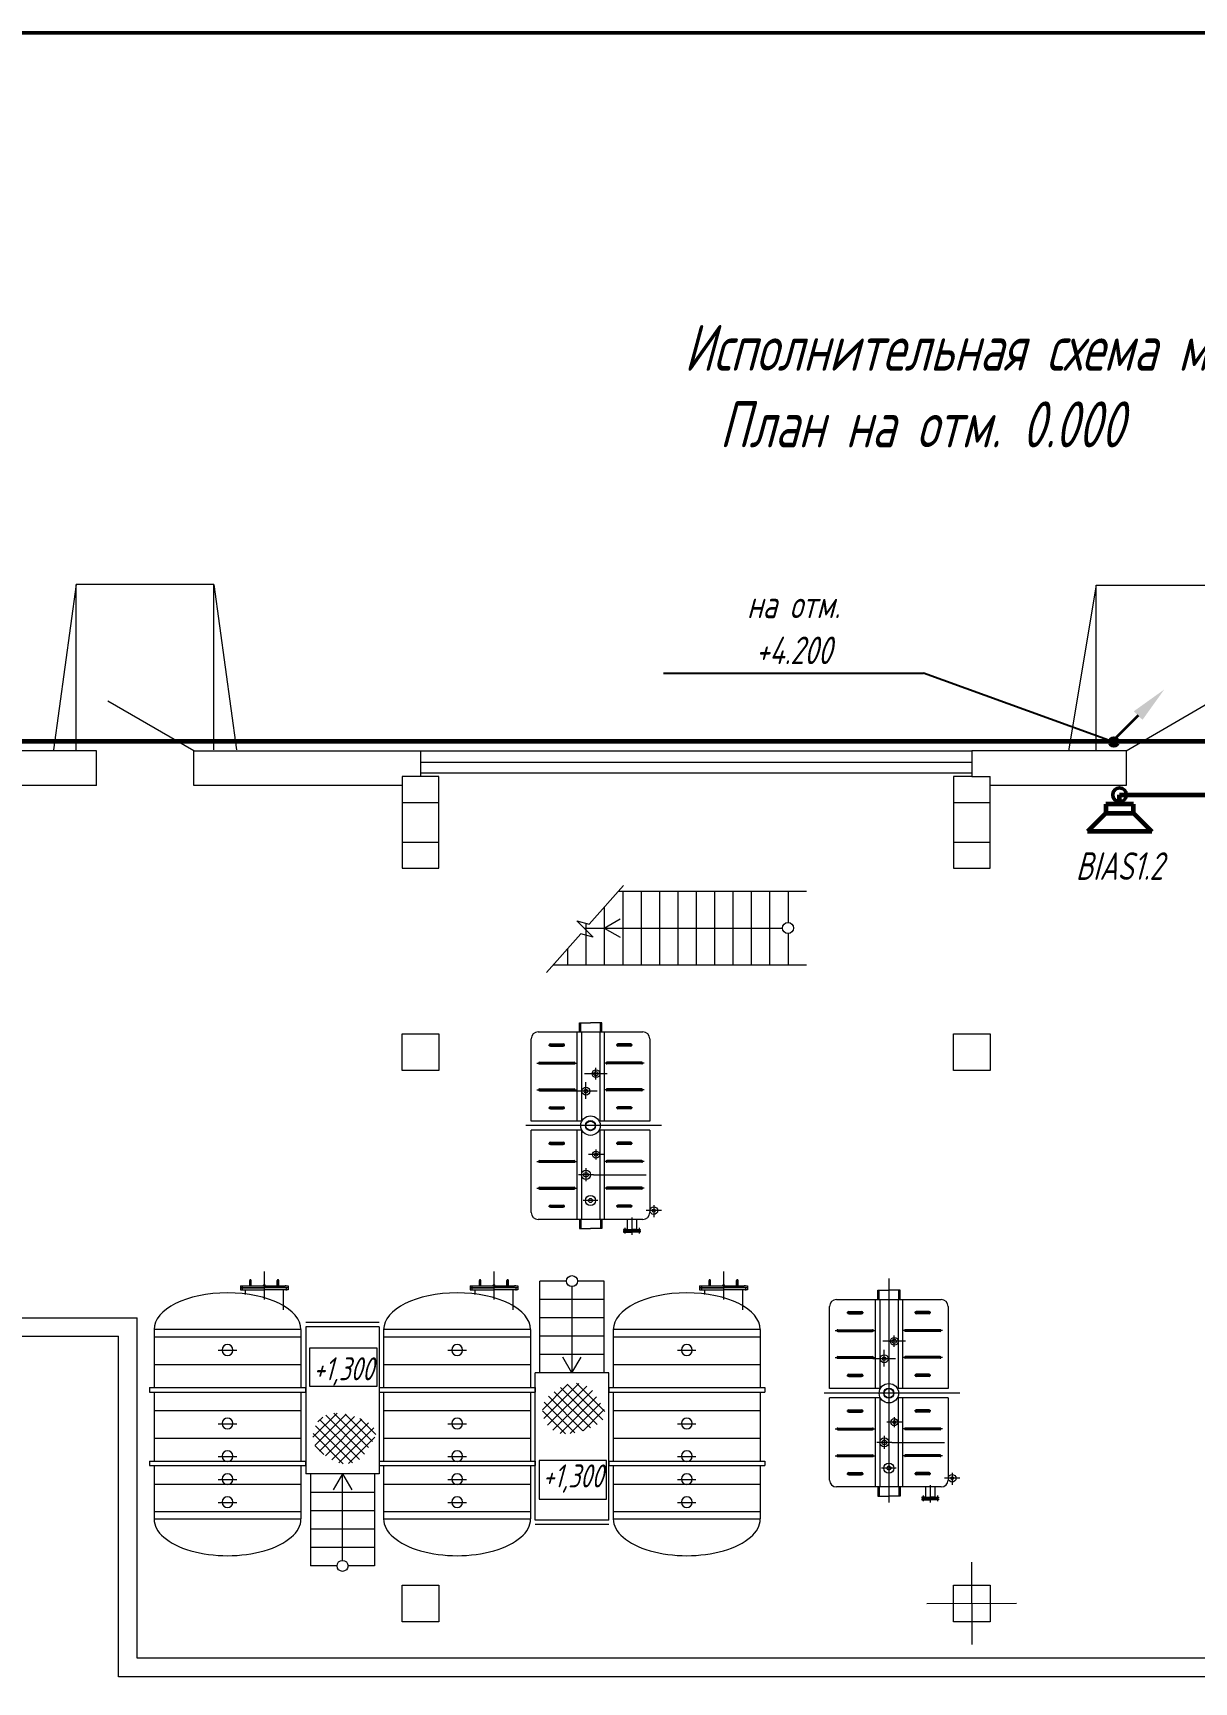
# Model space of a CAD drawing. Header units: millimetres. Extents: x 1663 to 6300, y 431 to 1491.
# Drawn here: x 4550.3 to 4733.8, y 1228.5 to 1489.1 of the extents above; entities that cross this region are included whole.
import ezdxf

# ---------------------------------------------------------------- set-up
doc = ezdxf.new("R2010")
doc.units = ezdxf.units.MM
for name, color, linetype, lineweight in [('Линия связи (Вновь)', 3, 'Continuous', 60), ('Связь', 84, 'Continuous', 50), ('СОУЭ', 160, 'Continuous', 60), ('Строительный', 251, 'Continuous', 13), ('Текст', 2, 'Continuous', 25), ('Формат - толстая линия', 7, 'Continuous', 50), ('Элемент эл. схем', 7, 'Continuous', 35)]:
    doc.layers.add(name, color=color, linetype=linetype, lineweight=lineweight)
doc.styles.add('Simplex', font='simplex.shx', dxfattribs={"width": 0.7, "oblique": 15})

# ---------------------------------------------------------------- blocks, each defined once
blk = doc.blocks.new('A$C178B2837')
at = {"layer": 'Строительный', "ltscale": 100}
for p, q in [((193.66, 420.6), (191.2, 402.6)), ((208.66, 420.6), (193.66, 420.6)), ((193.66, 402.52), (193.66, 420.6)), ((208.66, 402.6), (208.66, 420.6)), ((208.66, 420.6), (211.12, 402.6)), ((304.71, 420.51), (301.71, 402.51)), ((304.71, 420.51), (334.71, 420.51)), ((304.71, 402.51), (304.71, 420.51)), ((206.46, 402.51), (197.12, 407.91)), ((307.96, 402.51), (318.14, 408.39)), ((195.86, 402.51), (154.16, 402.51)), ((195.86, 398.71), (195.86, 402.51)), ((206.46, 402.51), (291.16, 402.51)), ((206.46, 398.71), (206.46, 402.51)), ((231.16, 402.51), (231.16, 399.71)), ((307.96, 402.51), (291.16, 402.51)), ((291.16, 402.51), (291.16, 399.71)), ((307.96, 402.51), (307.96, 398.71)), ((231.16, 401.26), (291.16, 401.26)), ((195.86, 398.71), (178.26, 398.71)), ((229.16, 398.71), (206.46, 398.71)), ((233.16, 399.71), (229.16, 399.71)), ((229.16, 399.71), (229.16, 389.71)), ((231.16, 400.11), (291.16, 400.11)), ((233.16, 389.71), (233.16, 399.71)), ((291.16, 399.71), (289.16, 399.71)), ((289.16, 399.71), (289.16, 389.71)), ((291.16, 399.71), (293.16, 399.71)), ((293.16, 389.71), (293.16, 399.71)), ((307.96, 398.71), (293.16, 398.71)), ((229.16, 396.89), (233.16, 396.89)), ((289.16, 396.89), (293.16, 396.89)), ((229.16, 392.54), (233.16, 392.54)), ((289.16, 392.54), (293.16, 392.54)), ((229.16, 389.71), (233.16, 389.71)), ((289.16, 389.71), (293.16, 389.71)), ((249.52, 383.64), (253.25, 387.84)), ((252.69, 387.21), (273.16, 387.21)), ((253.16, 387.21), (253.16, 379.21)), ((255.16, 387.21), (255.16, 379.21)), ((257.16, 387.21), (257.16, 379.21)), ((259.16, 387.21), (259.16, 379.21)), ((261.16, 387.21), (261.16, 379.21)), ((263.16, 387.21), (263.16, 379.21)), ((265.16, 387.21), (265.16, 379.21)), ((267.16, 387.21), (267.16, 379.21)), ((269.16, 387.21), (269.16, 379.21)), ((271.16, 387.21), (271.16, 383.81)), ((251.16, 385.49), (251.16, 379.21)), ((251.16, 383.21), (252.9, 384.21)), ((244.85, 378.39), (248.59, 382.59)), ((248.17, 384), (249.94, 382.23)), ((248.17, 384), (249.52, 383.64)), ((249.94, 382.23), (248.59, 382.59)), ((248.96, 383.21), (270.56, 383.21)), ((249.16, 383.73), (249.16, 379.21)), ((251.16, 383.21), (252.9, 382.21)), ((271.16, 382.61), (271.16, 379.21)), ((247.16, 380.99), (247.16, 379.21)), ((245.58, 379.21), (273.16, 379.21)), ((229.16, 367.71), (229.16, 371.71)), ((229.16, 371.71), (233.16, 371.71)), ((233.16, 371.71), (233.16, 367.71)), ((243.96, 371.91), (255.36, 371.91)), ((248.16, 371.91), (248.16, 362.21)), ((248.45, 371.91), (248.45, 372.91)), ((248.45, 372.91), (249.66, 372.91)), ((248.6, 371.91), (248.6, 372.91)), ((248.66, 371.91), (248.66, 362.21)), ((250.88, 372.91), (249.66, 372.91)), ((250.66, 371.91), (250.66, 362.21)), ((250.73, 371.91), (250.73, 372.91)), ((250.88, 371.91), (250.88, 372.91)), ((251.16, 371.91), (251.16, 362.21)), ((289.16, 367.71), (289.16, 371.71)), ((289.16, 371.71), (293.16, 371.71)), ((293.16, 371.71), (293.16, 367.71)), ((243.21, 362.21), (243.21, 371.16)), ((245.1, 370.48), (246.88, 370.48)), ((245.29, 370.6), (246.69, 370.6)), ((245.29, 370.36), (246.69, 370.36)), ((254.22, 370.48), (252.45, 370.48)), ((254.04, 370.6), (252.64, 370.6)), ((254.04, 370.36), (252.64, 370.36)), ((256.11, 371.16), (256.11, 362.21)), ((243.83, 368.52), (248.1, 368.52)), ((244.1, 368.62), (247.88, 368.62)), ((244.1, 368.42), (247.88, 368.42)), ((250.25, 366.74), (250.25, 367.99)), ((255.5, 368.52), (251.22, 368.52)), ((255.23, 368.62), (251.45, 368.62)), ((255.23, 368.42), (251.45, 368.42)), ((233.16, 367.71), (229.16, 367.71)), ((251.48, 367.36), (249.02, 367.36)), ((249.16, 364.62), (249.16, 366.44)), ((293.16, 367.71), (289.16, 367.71)), ((243.83, 365.6), (248.1, 365.6)), ((244.1, 365.7), (247.88, 365.7)), ((244.1, 365.5), (247.88, 365.5)), ((250.39, 365.46), (247.93, 365.46)), ((255.5, 365.6), (251.22, 365.6)), ((255.23, 365.7), (251.45, 365.7)), ((255.23, 365.5), (251.45, 365.5)), ((245.1, 363.65), (246.88, 363.65)), ((245.29, 363.77), (246.69, 363.77)), ((245.29, 363.53), (246.69, 363.53)), ((254.22, 363.65), (252.45, 363.65)), ((254.04, 363.77), (252.64, 363.77)), ((254.04, 363.53), (252.64, 363.53)), ((257.39, 361.71), (242.61, 361.71)), ((248.66, 362.21), (243.21, 362.21)), ((243.21, 352.26), (243.21, 361.21)), ((248.66, 361.21), (243.21, 361.21)), ((248.16, 361.21), (248.16, 351.51)), ((248.66, 361.21), (248.66, 351.51)), ((256.11, 362.21), (250.66, 362.21)), ((250.66, 361.21), (250.66, 351.51)), ((256.11, 361.21), (250.66, 361.21)), ((251.16, 361.21), (251.16, 351.51)), ((256.11, 361.21), (256.11, 352.26)), ((245.1, 359.78), (246.88, 359.78)), ((245.29, 359.9), (246.69, 359.9)), ((245.29, 359.66), (246.69, 359.66)), ((250.25, 359.12), (250.25, 358.01)), ((254.22, 359.78), (252.45, 359.78)), ((254.04, 359.9), (252.64, 359.9)), ((254.04, 359.66), (252.64, 359.66)), ((243.83, 357.82), (248.1, 357.82)), ((244.1, 357.92), (247.88, 357.92)), ((244.1, 357.72), (247.88, 357.72)), ((251.06, 358.56), (249.44, 358.56)), ((255.5, 357.82), (251.22, 357.82)), ((255.23, 357.92), (251.45, 357.92)), ((255.23, 357.72), (251.45, 357.72)), ((249.97, 356.36), (248.35, 356.36)), ((249.16, 357.08), (249.16, 355.65)), ((249.97, 356.36), (255.72, 356.36)), ((243.83, 354.9), (248.1, 354.9)), ((244.1, 355), (247.88, 355)), ((244.1, 354.8), (247.88, 354.8)), ((250.47, 353.56), (248.86, 353.56)), ((255.5, 354.9), (251.22, 354.9)), ((255.23, 355), (251.45, 355)), ((255.23, 354.8), (251.45, 354.8)), ((245.1, 352.95), (246.88, 352.95)), ((245.29, 353.07), (246.69, 353.07)), ((245.29, 352.83), (246.69, 352.83)), ((254.22, 352.95), (252.45, 352.95)), ((254.04, 353.07), (252.64, 353.07)), ((254.04, 352.83), (252.64, 352.83)), ((257.4, 352.46), (255.7, 352.46)), ((256.11, 352.26), (256.11, 352.26)), ((256.11, 352.26), (256.11, 352.26)), ((256.11, 352.26), (256.11, 352.26)), ((256.55, 353.06), (256.55, 351.73)), ((255.36, 351.51), (243.96, 351.51)), ((248.45, 351.51), (248.45, 350.51)), ((248.45, 350.51), (249.66, 350.51)), ((248.6, 351.51), (248.6, 350.51)), ((250.88, 350.51), (249.66, 350.51)), ((250.73, 351.51), (250.73, 350.51)), ((250.88, 351.51), (250.88, 350.51)), ((253.66, 350.41), (253.26, 350.41)), ((253.26, 350.41), (253.26, 350.31)), ((253.26, 350.31), (253.66, 350.31)), ((253.66, 350.21), (253.26, 350.21)), ((253.26, 350.21), (253.26, 350.11)), ((253.26, 350.11), (254.16, 350.11)), ((253.39, 350.58), (253.39, 349.98)), ((253.53, 350.31), (253.53, 350.21)), ((253.66, 351.51), (253.66, 350.41)), ((253.66, 350.41), (254.16, 350.41)), ((253.66, 350.31), (254.16, 350.31)), ((253.66, 350.21), (254.16, 350.21)), ((254.16, 351.7), (254.16, 349.83)), ((254.66, 350.41), (254.16, 350.41)), ((254.66, 350.31), (254.16, 350.31)), ((254.66, 350.21), (254.16, 350.21)), ((255.06, 350.11), (254.16, 350.11)), ((254.66, 351.51), (254.66, 350.41)), ((254.66, 350.41), (255.06, 350.41)), ((255.06, 350.31), (254.66, 350.31)), ((254.66, 350.21), (255.06, 350.21)), ((254.8, 350.31), (254.8, 350.21)), ((254.94, 350.58), (254.94, 349.98)), ((255.06, 350.41), (255.06, 350.31)), ((255.06, 350.21), (255.06, 350.11)), ((212.56, 344.26), (212.56, 344.86)), ((212.64, 344.25), (212.64, 344.96)), ((212.72, 344.26), (212.72, 344.86)), ((214.14, 345.83), (214.14, 342.8)), ((215.56, 344.26), (215.56, 344.86)), ((215.64, 344.25), (215.64, 344.96)), ((215.72, 344.26), (215.72, 344.86)), ((237.56, 344.26), (237.56, 344.86)), ((237.64, 344.25), (237.64, 344.96)), ((237.72, 344.26), (237.72, 344.86)), ((239.14, 345.83), (239.14, 342.8)), ((240.56, 344.26), (240.56, 344.86)), ((240.64, 344.25), (240.64, 344.96)), ((240.72, 344.26), (240.72, 344.86)), ((247.04, 344.79), (244.14, 344.79)), ((244.14, 334.79), (244.14, 344.79)), ((251.14, 344.79), (248.24, 344.79)), ((251.14, 334.79), (251.14, 344.79)), ((262.56, 344.26), (262.56, 344.86)), ((262.64, 344.25), (262.64, 344.96)), ((262.72, 344.26), (262.72, 344.86)), ((264.14, 345.83), (264.14, 342.8)), ((265.56, 344.26), (265.56, 344.86)), ((265.64, 344.25), (265.64, 344.96)), ((265.72, 344.26), (265.72, 344.86)), ((282.14, 345.07), (282.14, 320.71)), ((211.54, 344.26), (216.74, 344.26)), ((211.54, 344.26), (211.54, 344.1)), ((211.54, 344.1), (216.74, 344.1)), ((211.54, 344.06), (211.54, 343.84)), ((211.54, 344.06), (214.14, 344.06)), ((211.54, 343.84), (214.14, 343.84)), ((211.74, 344.29), (211.74, 344.08)), ((211.74, 344.12), (211.74, 343.77)), ((211.88, 344.09), (211.88, 344.06)), ((211.88, 344.09), (214.14, 344.09)), ((211.93, 344.1), (211.93, 344.09)), ((212.08, 343.84), (212.08, 343.35)), ((214.04, 344.34), (214.24, 344.34)), ((216.4, 344.09), (214.14, 344.09)), ((216.74, 344.06), (214.14, 344.06)), ((216.74, 343.84), (214.14, 343.84)), ((216.2, 343.84), (216.2, 341.67)), ((216.36, 344.1), (216.36, 344.09)), ((216.54, 344.26), (216.4, 344.26)), ((216.4, 344.09), (216.4, 344.06)), ((216.54, 344.26), (216.68, 344.26)), ((216.54, 344.12), (216.54, 343.77)), ((216.74, 344.26), (216.74, 344.1)), ((216.74, 344.06), (216.74, 343.84)), ((236.54, 344.26), (241.74, 344.26)), ((236.54, 344.26), (236.54, 344.1)), ((236.54, 344.1), (241.74, 344.1)), ((236.54, 344.06), (236.54, 343.84)), ((236.54, 344.06), (239.14, 344.06)), ((236.54, 343.84), (239.14, 343.84)), ((236.74, 344.29), (236.74, 344.08)), ((236.74, 344.12), (236.74, 343.77)), ((236.88, 344.09), (236.88, 344.06)), ((236.88, 344.09), (239.14, 344.09)), ((236.93, 344.1), (236.93, 344.09)), ((237.08, 343.84), (237.08, 343.35)), ((239.04, 344.34), (239.24, 344.34)), ((241.4, 344.09), (239.14, 344.09)), ((241.74, 344.06), (239.14, 344.06)), ((241.74, 343.84), (239.14, 343.84)), ((241.2, 343.84), (241.2, 341.67)), ((241.36, 344.1), (241.36, 344.09)), ((241.54, 344.26), (241.4, 344.26)), ((241.4, 344.09), (241.4, 344.06)), ((241.54, 344.26), (241.68, 344.26)), ((241.54, 344.12), (241.54, 343.77)), ((241.74, 344.26), (241.74, 344.1)), ((241.74, 344.06), (241.74, 343.84)), ((251.14, 342.79), (244.14, 342.79)), ((247.64, 344.19), (247.64, 334.79)), ((261.54, 344.26), (266.74, 344.26)), ((261.54, 344.26), (261.54, 344.1)), ((261.54, 344.1), (266.74, 344.1)), ((261.54, 344.06), (261.54, 343.84)), ((261.54, 344.06), (264.14, 344.06)), ((261.54, 343.84), (264.14, 343.84)), ((261.74, 344.29), (261.74, 344.08)), ((261.74, 344.12), (261.74, 343.77)), ((261.88, 344.09), (261.88, 344.06)), ((261.88, 344.09), (264.14, 344.09)), ((261.93, 344.1), (261.93, 344.09)), ((262.08, 343.84), (262.08, 343.35)), ((264.04, 344.34), (264.24, 344.34)), ((266.4, 344.09), (264.14, 344.09)), ((266.74, 344.06), (264.14, 344.06)), ((266.74, 343.84), (264.14, 343.84)), ((266.2, 343.84), (266.2, 341.67)), ((266.36, 344.1), (266.36, 344.09)), ((266.54, 344.26), (266.4, 344.26)), ((266.4, 344.09), (266.4, 344.06)), ((266.54, 344.26), (266.68, 344.26)), ((266.54, 344.12), (266.54, 343.77)), ((266.74, 344.26), (266.74, 344.1)), ((266.74, 344.06), (266.74, 343.84)), ((276.44, 342.79), (287.84, 342.79)), ((280.64, 342.79), (280.64, 333.09)), ((280.93, 342.79), (280.93, 343.79)), ((280.93, 343.79), (282.14, 343.79)), ((281.08, 342.79), (281.08, 343.79)), ((281.14, 342.79), (281.14, 333.09)), ((283.36, 343.79), (282.14, 343.79)), ((283.14, 342.79), (283.14, 333.09)), ((283.21, 342.79), (283.21, 343.79)), ((283.36, 342.79), (283.36, 343.79)), ((283.64, 342.79), (283.64, 333.09)), ((275.69, 333.09), (275.69, 342.04)), ((277.58, 341.36), (279.36, 341.36)), ((277.77, 341.48), (279.17, 341.48)), ((277.77, 341.24), (279.17, 341.24)), ((286.7, 341.36), (284.93, 341.36)), ((286.52, 341.48), (285.12, 341.48)), ((286.52, 341.24), (285.12, 341.24)), ((288.59, 342.04), (288.59, 333.09)), ((180.06, 340.8), (200.29, 340.8)), ((200.29, 303.74), (200.29, 340.8)), ((202.14, 339.51), (202.14, 333.21)), ((218.14, 339.51), (202.14, 339.51)), ((218.14, 339.51), (218.14, 333.21)), ((226.66, 340.3), (218.66, 340.3)), ((226.66, 339.8), (218.66, 339.8)), ((218.66, 339.8), (218.66, 323.8)), ((226.66, 339.8), (226.66, 323.8)), ((227.14, 339.51), (227.14, 333.21)), ((243.14, 339.51), (227.14, 339.51)), ((243.14, 339.51), (243.14, 333.21)), ((251.14, 340.79), (244.14, 340.79)), ((252.14, 339.51), (252.14, 333.21)), ((268.14, 339.51), (252.14, 339.51)), ((268.14, 339.51), (268.14, 333.21)), ((276.31, 339.4), (280.58, 339.4)), ((276.58, 339.5), (280.36, 339.5)), ((276.58, 339.3), (280.36, 339.3)), ((287.98, 339.4), (283.7, 339.4)), ((287.71, 339.5), (283.93, 339.5)), ((287.71, 339.3), (283.93, 339.3)), ((178.06, 338.8), (198.29, 338.8)), ((198.29, 301.74), (198.29, 338.8)), ((202.14, 338.71), (218.14, 338.71)), ((219.09, 337.54), (226.41, 337.54)), ((219.09, 333.31), (219.09, 337.54)), ((226.41, 337.54), (226.41, 333.31)), ((227.14, 338.71), (243.14, 338.71)), ((251.14, 338.79), (244.14, 338.79)), ((252.14, 338.71), (268.14, 338.71)), ((283.96, 338.24), (281.5, 338.24)), ((282.73, 337.62), (282.73, 338.87)), ((202.14, 335.71), (218.14, 335.71)), ((209.14, 337.26), (211.14, 337.26)), ((227.14, 335.71), (243.14, 335.71)), ((234.14, 337.26), (236.14, 337.26)), ((251.14, 336.79), (244.14, 336.79)), ((247.64, 334.79), (246.64, 336.52)), ((247.64, 334.79), (248.64, 336.52)), ((252.14, 335.71), (268.14, 335.71)), ((259.14, 337.26), (261.14, 337.26)), ((276.31, 336.49), (280.58, 336.49)), ((276.58, 336.59), (280.36, 336.59)), ((276.58, 336.39), (280.36, 336.39)), ((282.87, 336.34), (280.41, 336.34)), ((281.64, 335.51), (281.64, 337.32)), ((287.98, 336.49), (283.7, 336.49)), ((287.71, 336.59), (283.93, 336.59)), ((287.71, 336.39), (283.93, 336.39)), ((251.64, 334.79), (243.64, 334.79)), ((243.64, 318.79), (243.64, 334.79)), ((251.64, 318.79), (251.64, 334.79)), ((277.58, 334.53), (279.36, 334.53)), ((277.77, 334.65), (279.17, 334.65)), ((277.77, 334.41), (279.17, 334.41)), ((286.7, 334.53), (284.93, 334.53)), ((286.52, 334.65), (285.12, 334.65)), ((286.52, 334.41), (285.12, 334.41)), ((201.64, 333.21), (201.64, 332.71)), ((201.64, 333.21), (218.64, 333.21)), ((201.64, 332.71), (218.64, 332.71)), ((202.14, 332.71), (202.14, 325.21)), ((218.14, 332.71), (218.14, 325.21)), ((218.64, 333.21), (218.64, 332.71)), ((226.41, 333.31), (219.09, 333.31)), ((226.64, 333.21), (226.64, 332.71)), ((226.64, 333.21), (243.64, 333.21)), ((226.64, 332.71), (243.64, 332.71)), ((227.14, 332.71), (227.14, 325.21)), ((243.14, 332.71), (243.14, 325.21)), ((243.64, 333.21), (243.64, 332.71)), ((244.42, 330.79), (247.19, 333.57)), ((244.58, 329.83), (248.4, 333.65)), ((244.98, 329.1), (249.24, 333.37)), ((245.08, 332.26), (248.84, 328.5)), ((245.55, 328.56), (249.87, 332.88)), ((245.71, 332.75), (249.65, 328.81)), ((246.34, 328.22), (250.32, 332.2)), ((246.38, 333.2), (250.39, 329.2)), ((247.15, 333.55), (251, 329.7)), ((248.15, 333.68), (251.23, 330.6)), ((251.64, 333.21), (251.64, 332.71)), ((251.64, 333.21), (268.64, 333.21)), ((251.64, 333.21), (251.64, 332.71)), ((251.64, 332.71), (268.64, 332.71)), ((252.14, 332.71), (252.14, 325.21)), ((268.14, 332.71), (268.14, 325.21)), ((268.64, 333.21), (268.64, 332.71)), ((289.87, 332.59), (275.09, 332.59)), ((281.14, 333.09), (275.69, 333.09)), ((275.69, 323.14), (275.69, 332.09)), ((281.14, 332.09), (275.69, 332.09)), ((280.64, 332.09), (280.64, 322.39)), ((281.14, 332.09), (281.14, 322.39)), ((288.59, 333.09), (283.14, 333.09)), ((283.14, 332.09), (283.14, 322.39)), ((288.59, 332.09), (283.14, 332.09)), ((283.64, 332.09), (283.64, 322.39)), ((288.59, 332.09), (288.59, 323.14)), ((202.14, 330.71), (218.14, 330.71)), ((219.44, 327.8), (222.07, 330.43)), ((219.66, 326.9), (223.06, 330.3)), ((220.83, 330.19), (225.07, 325.95)), ((221.72, 330.42), (225.48, 326.67)), ((222.95, 330.32), (225.93, 327.34)), ((227.14, 330.71), (243.14, 330.71)), ((244.42, 330.68), (246.93, 328.16)), ((244.6, 331.62), (247.94, 328.27)), ((247.43, 328.19), (250.74, 331.5)), ((248.87, 328.5), (251.16, 330.8)), ((252.14, 330.71), (268.14, 330.71)), ((277.58, 330.66), (279.36, 330.66)), ((277.77, 330.78), (279.17, 330.78)), ((277.77, 330.54), (279.17, 330.54)), ((286.7, 330.66), (284.93, 330.66)), ((286.52, 330.78), (285.12, 330.78)), ((286.52, 330.54), (285.12, 330.54)), ((209.14, 329.26), (211.14, 329.26)), ((219.73, 329.05), (223.76, 325.02)), ((219.98, 329.46), (220.5, 329.99)), ((220.16, 326.28), (223.95, 330.07)), ((220.19, 329.71), (224.52, 325.38)), ((220.79, 325.79), (224.75, 329.75)), ((221.48, 325.35), (225.48, 329.35)), ((222.26, 325.01), (226.08, 328.83)), ((224.55, 329.84), (226.28, 328.11)), ((234.14, 329.26), (236.14, 329.26)), ((259.14, 329.26), (261.14, 329.26)), ((276.31, 328.7), (280.58, 328.7)), ((276.58, 328.8), (280.36, 328.8)), ((276.58, 328.6), (280.36, 328.6)), ((283.54, 329.44), (281.92, 329.44)), ((282.73, 330), (282.73, 328.89)), ((287.98, 328.7), (283.7, 328.7)), ((287.71, 328.8), (283.93, 328.8)), ((287.71, 328.6), (283.93, 328.6)), ((202.14, 327.71), (218.14, 327.71)), ((219.46, 328.2), (222.73, 324.92)), ((219.68, 326.85), (220.62, 325.92)), ((223.3, 324.93), (226.18, 327.81)), ((227.14, 327.71), (243.14, 327.71)), ((252.14, 327.71), (268.14, 327.71)), ((282.45, 327.24), (280.83, 327.24)), ((281.64, 327.96), (281.64, 326.53)), ((282.45, 327.24), (288.2, 327.24)), ((201.64, 325.21), (201.64, 324.71)), ((201.64, 325.21), (218.64, 325.21)), ((209.14, 325.71), (211.14, 325.71)), ((218.64, 325.21), (218.64, 324.71)), ((226.64, 325.21), (226.64, 324.71)), ((226.64, 325.21), (243.64, 325.21)), ((234.14, 325.71), (236.14, 325.71)), ((243.64, 325.21), (243.64, 324.71)), ((251.39, 325.28), (244.07, 325.28)), ((244.07, 325.28), (244.07, 321.06)), ((251.39, 321.06), (251.39, 325.28)), ((251.64, 325.21), (268.64, 325.21)), ((251.64, 325.21), (251.64, 324.71)), ((259.14, 325.71), (261.14, 325.71)), ((268.64, 325.21), (268.64, 324.71)), ((276.31, 325.79), (280.58, 325.79)), ((276.58, 325.89), (280.36, 325.89)), ((276.58, 325.69), (280.36, 325.69)), ((287.98, 325.79), (283.7, 325.79)), ((287.71, 325.89), (283.93, 325.89)), ((287.71, 325.69), (283.93, 325.69)), ((201.64, 324.71), (218.64, 324.71)), ((202.14, 324.71), (202.14, 318.91)), ((209.14, 323.21), (211.14, 323.21)), ((218.14, 324.71), (218.14, 318.91)), ((226.66, 323.8), (218.66, 323.8)), ((219.16, 323.8), (219.16, 313.8)), ((222.66, 323.8), (221.66, 322.07)), ((222.66, 314.4), (222.66, 323.8)), ((222.66, 323.8), (223.66, 322.07)), ((226.16, 323.8), (226.16, 313.8)), ((226.64, 324.71), (243.64, 324.71)), ((227.14, 324.71), (227.14, 318.91)), ((234.14, 323.21), (236.14, 323.21)), ((243.14, 324.71), (243.14, 318.91)), ((251.64, 324.71), (268.64, 324.71)), ((252.14, 324.71), (252.14, 318.91)), ((259.14, 323.21), (261.14, 323.21)), ((268.14, 324.71), (268.14, 318.91)), ((277.58, 323.83), (279.36, 323.83)), ((277.77, 323.95), (279.17, 323.95)), ((277.77, 323.71), (279.17, 323.71)), ((282.95, 324.44), (281.34, 324.44)), ((286.7, 323.83), (284.93, 323.83)), ((286.52, 323.95), (285.12, 323.95)), ((286.52, 323.71), (285.12, 323.71)), ((289.88, 323.34), (288.18, 323.34)), ((288.59, 323.14), (288.59, 323.14)), ((288.59, 323.14), (288.59, 323.14)), ((288.59, 323.14), (288.59, 323.14)), ((289.03, 323.94), (289.03, 322.61)), ((202.14, 322.71), (218.14, 322.71)), ((226.16, 321.8), (219.16, 321.8)), ((227.14, 322.71), (243.14, 322.71)), ((252.14, 322.71), (268.14, 322.71)), ((287.84, 322.39), (276.44, 322.39)), ((280.93, 322.39), (280.93, 321.39)), ((280.93, 321.39), (282.14, 321.39)), ((281.08, 322.39), (281.08, 321.39)), ((283.36, 321.39), (282.14, 321.39)), ((283.21, 322.39), (283.21, 321.39)), ((283.36, 322.39), (283.36, 321.39)), ((286.14, 321.29), (285.74, 321.29)), ((285.74, 321.29), (285.74, 321.19)), ((285.87, 321.46), (285.87, 320.86)), ((286.14, 322.39), (286.14, 321.29)), ((286.14, 321.29), (286.64, 321.29)), ((286.64, 322.58), (286.64, 320.71)), ((287.14, 321.29), (286.64, 321.29)), ((287.14, 322.39), (287.14, 321.29)), ((287.14, 321.29), (287.54, 321.29)), ((287.42, 321.46), (287.42, 320.86)), ((287.54, 321.29), (287.54, 321.19)), ((202.14, 319.71), (218.14, 319.71)), ((209.14, 320.71), (211.14, 320.71)), ((226.16, 319.8), (219.16, 319.8)), ((227.14, 319.71), (243.14, 319.71)), ((234.14, 320.71), (236.14, 320.71)), ((244.07, 321.06), (251.39, 321.06)), ((252.14, 319.71), (268.14, 319.71)), ((259.14, 320.71), (261.14, 320.71)), ((285.74, 321.19), (286.14, 321.19)), ((286.14, 321.09), (285.74, 321.09)), ((285.74, 321.09), (285.74, 320.99)), ((285.74, 320.99), (286.64, 320.99)), ((286.01, 321.19), (286.01, 321.09)), ((286.14, 321.19), (286.64, 321.19)), ((286.14, 321.09), (286.64, 321.09)), ((287.14, 321.19), (286.64, 321.19)), ((287.14, 321.09), (286.64, 321.09)), ((287.54, 320.99), (286.64, 320.99)), ((287.54, 321.19), (287.14, 321.19)), ((287.14, 321.09), (287.54, 321.09)), ((287.28, 321.19), (287.28, 321.09)), ((287.54, 321.09), (287.54, 320.99)), ((202.14, 318.91), (218.14, 318.91)), ((226.16, 317.8), (219.16, 317.8)), ((227.14, 318.91), (243.14, 318.91)), ((251.64, 318.79), (243.64, 318.79)), ((251.64, 318.29), (243.64, 318.29)), ((252.14, 318.91), (268.14, 318.91)), ((226.16, 315.8), (219.16, 315.8)), ((291.14, 314.2), (291.17, 305.25)), ((222.06, 313.8), (219.16, 313.8)), ((226.16, 313.8), (223.26, 313.8)), ((229.16, 307.71), (229.16, 311.71)), ((229.16, 311.71), (233.16, 311.71)), ((233.16, 311.71), (233.16, 307.71)), ((289.16, 307.71), (289.16, 311.71)), ((289.16, 311.71), (293.16, 311.71)), ((293.16, 311.71), (293.16, 307.71)), ((286.26, 309.71), (296.05, 309.73)), ((233.16, 307.71), (229.16, 307.71)), ((293.16, 307.71), (289.16, 307.71)), ((346.46, 303.74), (200.29, 303.74)), ((343.56, 301.74), (198.29, 301.74))]:
    blk.add_line(p, q, dxfattribs=at)
for centre, radius in [((271.16, 383.21), 0.6), ((250.25, 367.36), 0.42), ((250.25, 367.36), 0.24), ((249.16, 365.46), 0.43), ((249.16, 365.46), 0.2), ((249.66, 361.71), 1.06), ((249.66, 361.71), 0.55), ((249.66, 361.71), 0.5), ((250.25, 358.56), 0.381), ((250.25, 358.56), 0.172), ((249.16, 356.36), 0.5), ((249.16, 356.36), 0.25), ((249.66, 353.56), 0.55), ((249.66, 353.56), 0.22), ((256.55, 352.46), 0.416), ((256.55, 352.46), 0.162), ((247.64, 344.79), 0.6), ((214.14, 344.34), 0.08), ((239.14, 344.34), 0.08), ((264.14, 344.34), 0.08), ((282.73, 338.24), 0.42), ((282.73, 338.24), 0.24), ((281.64, 336.34), 0.43), ((281.64, 336.34), 0.2), ((282.14, 332.59), 1.06), ((282.14, 332.59), 0.55), ((282.14, 332.59), 0.5), ((282.73, 329.44), 0.381), ((282.73, 329.44), 0.172), ((281.64, 327.24), 0.5), ((281.64, 327.24), 0.25), ((282.14, 324.44), 0.55), ((282.14, 324.44), 0.22), ((289.03, 323.34), 0.416), ((289.03, 323.34), 0.162), ((222.66, 313.8), 0.6)]:
    blk.add_circle(centre, radius, dxfattribs=at)
for centre, radius, start, end in [((243.96, 371.16), 0.75, 90, 180), ((255.36, 371.16), 0.75, 0, 90), ((245.29, 370.48), 0.12, 90, 270), ((246.69, 370.48), 0.12, 270, 90), ((252.64, 370.48), 0.12, 90, 270), ((254.04, 370.48), 0.12, 270, 90), ((244.1, 368.52), 0.1, 90, 270), ((247.88, 368.52), 0.1, 270, 90), ((251.45, 368.52), 0.1, 90, 270), ((255.23, 368.52), 0.1, 270, 90), ((244.1, 365.6), 0.1, 90, 270), ((247.88, 365.6), 0.1, 270, 90), ((251.45, 365.6), 0.1, 90, 270), ((255.23, 365.6), 0.1, 270, 90), ((245.29, 363.65), 0.12, 90, 270), ((246.69, 363.65), 0.12, 270, 90), ((252.64, 363.65), 0.12, 90, 270), ((254.04, 363.65), 0.12, 270, 90), ((245.29, 359.78), 0.12, 90, 270), ((246.69, 359.78), 0.12, 270, 90), ((252.64, 359.78), 0.12, 90, 270), ((254.04, 359.78), 0.12, 270, 90), ((244.1, 357.82), 0.1, 90, 270), ((247.88, 357.82), 0.1, 270, 90), ((251.45, 357.82), 0.1, 90, 270), ((255.23, 357.82), 0.1, 270, 90), ((244.1, 354.9), 0.1, 90, 270), ((247.88, 354.9), 0.1, 270, 90), ((251.45, 354.9), 0.1, 90, 270), ((255.23, 354.9), 0.1, 270, 90), ((243.96, 352.26), 0.75, 180, 270), ((245.29, 352.95), 0.12, 90, 270), ((246.69, 352.95), 0.12, 270, 90), ((252.64, 352.95), 0.12, 90, 270), ((254.04, 352.95), 0.12, 270, 90), ((255.36, 352.26), 0.75, 270, 0), ((212.64, 344.86), 0.08, 0, 180), ((215.64, 344.86), 0.08, 0, 180), ((237.64, 344.86), 0.08, 0, 180), ((240.64, 344.86), 0.08, 0, 180), ((262.64, 344.86), 0.08, 0, 180), ((265.64, 344.86), 0.08, 0, 180), ((276.44, 342.04), 0.75, 90, 180), ((287.84, 342.04), 0.75, 0, 90), ((277.77, 341.36), 0.12, 90, 270), ((279.17, 341.36), 0.12, 270, 90), ((285.12, 341.36), 0.12, 90, 270), ((286.52, 341.36), 0.12, 270, 90), ((276.58, 339.4), 0.1, 90, 270), ((280.36, 339.4), 0.1, 270, 90), ((283.93, 339.4), 0.1, 90, 270), ((287.71, 339.4), 0.1, 270, 90), ((276.58, 336.49), 0.1, 90, 270), ((280.36, 336.49), 0.1, 270, 90), ((283.93, 336.49), 0.1, 90, 270), ((287.71, 336.49), 0.1, 270, 90), ((277.77, 334.53), 0.12, 90, 270), ((279.17, 334.53), 0.12, 270, 90), ((285.12, 334.53), 0.12, 90, 270), ((286.52, 334.53), 0.12, 270, 90), ((277.77, 330.66), 0.12, 90, 270), ((279.17, 330.66), 0.12, 270, 90), ((285.12, 330.66), 0.12, 90, 270), ((286.52, 330.66), 0.12, 270, 90), ((276.58, 328.7), 0.1, 90, 270), ((280.36, 328.7), 0.1, 270, 90), ((283.93, 328.7), 0.1, 90, 270), ((287.71, 328.7), 0.1, 270, 90), ((276.58, 325.79), 0.1, 90, 270), ((280.36, 325.79), 0.1, 270, 90), ((283.93, 325.79), 0.1, 90, 270), ((287.71, 325.79), 0.1, 270, 90), ((276.44, 323.14), 0.75, 180, 270), ((277.77, 323.83), 0.12, 90, 270), ((279.17, 323.83), 0.12, 270, 90), ((285.12, 323.83), 0.12, 90, 270), ((286.52, 323.83), 0.12, 270, 90), ((287.84, 323.14), 0.75, 270, 0)]:
    blk.add_arc(centre, radius, start, end, dxfattribs=at)
for centre, start_param, end_param in [((210.14, 339.51), 3.141593, 6.283185), ((235.14, 339.51), 3.141593, 6.283185), ((260.14, 339.51), 3.141593, 6.283185), ((210.14, 318.91), 0, 3.141593), ((235.14, 318.91), 0, 3.141593), ((260.14, 318.91), 0, 3.141593)]:
    blk.add_ellipse(centre, major_axis=(-8, 0), ratio=0.5, start_param=start_param, end_param=end_param, dxfattribs=at)
for points in [[(210.73, 337.29), (210.7, 338.07), (209.58, 338.07), (209.55, 337.29)], [(235.73, 337.29), (235.7, 338.07), (234.58, 338.07), (234.55, 337.29)], [(260.73, 337.29), (260.7, 338.07), (259.58, 338.07), (259.55, 337.29)], [(209.55, 337.29), (209.58, 336.5), (210.71, 336.5), (210.73, 337.29)], [(234.55, 337.29), (234.58, 336.5), (235.71, 336.5), (235.73, 337.29)], [(259.55, 337.29), (259.58, 336.5), (260.71, 336.5), (260.73, 337.29)], [(210.73, 329.29), (210.7, 330.07), (209.58, 330.07), (209.55, 329.29)], [(209.55, 329.29), (209.58, 328.5), (210.71, 328.5), (210.73, 329.29)], [(235.73, 329.29), (235.7, 330.07), (234.58, 330.07), (234.55, 329.29)], [(234.55, 329.29), (234.58, 328.5), (235.71, 328.5), (235.73, 329.29)], [(260.73, 329.29), (260.7, 330.07), (259.58, 330.07), (259.55, 329.29)], [(259.55, 329.29), (259.58, 328.5), (260.71, 328.5), (260.73, 329.29)], [(210.73, 325.74), (210.7, 326.52), (209.58, 326.52), (209.55, 325.74)], [(209.55, 325.74), (209.58, 324.95), (210.71, 324.95), (210.73, 325.74)], [(235.73, 325.74), (235.7, 326.52), (234.58, 326.52), (234.55, 325.74)], [(234.55, 325.74), (234.58, 324.95), (235.71, 324.95), (235.73, 325.74)], [(260.73, 325.74), (260.7, 326.52), (259.58, 326.52), (259.55, 325.74)], [(259.55, 325.74), (259.58, 324.95), (260.71, 324.95), (260.73, 325.74)], [(210.73, 323.24), (210.7, 324.02), (209.58, 324.02), (209.55, 323.24)], [(209.55, 323.24), (209.58, 322.45), (210.71, 322.45), (210.73, 323.24)], [(235.73, 323.24), (235.7, 324.02), (234.58, 324.02), (234.55, 323.24)], [(234.55, 323.24), (234.58, 322.45), (235.71, 322.45), (235.73, 323.24)], [(260.73, 323.24), (260.7, 324.02), (259.58, 324.02), (259.55, 323.24)], [(259.55, 323.24), (259.58, 322.45), (260.71, 322.45), (260.73, 323.24)], [(210.73, 320.74), (210.7, 321.52), (209.58, 321.52), (209.55, 320.74)], [(235.73, 320.74), (235.7, 321.52), (234.58, 321.52), (234.55, 320.74)], [(260.73, 320.74), (260.7, 321.52), (259.58, 321.52), (259.55, 320.74)], [(209.55, 320.74), (209.58, 319.95), (210.71, 319.95), (210.73, 320.74)], [(234.55, 320.74), (234.58, 319.95), (235.71, 319.95), (235.73, 320.74)], [(259.55, 320.74), (259.58, 319.95), (260.71, 319.95), (260.73, 320.74)]]:
    blk.add_open_spline(points, degree=3, dxfattribs=at)
at = {"layer": 'Строительный', "ltscale": 100, "style": 'Simplex', "oblique": 15, "width": 0.7}
for p in [(219.48, 334), (244.46, 322.34)]:
    blk.add_text('+1,300', height=2.5, dxfattribs=at).set_placement(p)
blk = doc.blocks.new('A$C7B0F30C2')
at = {"layer": 'СОУЭ'}
for p, q in [((0, 3), (7, 3)), ((2, 1), (0, 3)), ((5, 1), (7, 3)), ((2, 1), (2, 0)), ((5, 1), (2, 1)), ((5, 0), (5, 1)), ((2, 0), (5, 0))]:
    blk.add_line(p, q, dxfattribs=at)

msp = doc.modelspace()

# ---------------------------------------------------------------- hatches: boundary and pattern name
at = {"layer": 'Элемент эл. схем'}
h = msp.add_hatch(color=256, dxfattribs=at)
h.dxf.hatch_style = 1
h.paths.add_polyline_path([(4721.89, 1377.04, 1), (4720.43, 1377.04, 1)])

# ---------------------------------------------------------------- linework, layer by layer
at = {"layer": 'Линия связи (Вновь)'}
for p, q in [((4720.9, 1377.11), (4454.9, 1377.11)), ((4751.76, 1377.11), (4720.9, 1377.11)), ((4722.07, 1367.24), (4722.07, 1368.69)), ((4722.07, 1368.69), (4751.76, 1368.69))]:
    msp.add_line(p, q, dxfattribs=at)
at = {"layer": 'Связь'}
msp.add_circle((4722.07, 1368.69), 1.09, dxfattribs=at)
at = {"layer": 'Текст', "ltscale": 100}
for p in [(4649.97, 1387.89), (4720.9, 1377.11)]:
    msp.add_line(p, (4691.07, 1387.89), dxfattribs=at)
at = {"layer": 'Формат - толстая линия'}
msp.add_lwpolyline([(4249.19, 1489.07), (5256.24, 1489.07), (5256.24, 757.36), (4249.19, 757.36)], close=True, dxfattribs=at)
at = {"layer": 'Элемент эл. схем'}
msp.add_line((4725.01, 1381.22), (4721.42, 1377.63), dxfattribs=at)
msp.add_circle((4721.16, 1377.04), 0.726, dxfattribs=at)
msp.add_solid([(4725.69, 1380.54), (4724.32, 1381.9), (4729.12, 1385.33)], dxfattribs=at)

# ---------------------------------------------------------------- block references
at = {"xscale": 1.452, "yscale": 1.452, "zscale": 1.452, "rotation": 180}
msp.add_blockref('A$C7B0F30C2', (4727.15, 1367.24), dxfattribs=at)
at = {"layer": 'Линия связи (Вновь)', "xscale": 1.452, "yscale": 1.452, "zscale": 1.452}
msp.add_blockref('A$C178B2837', (4275.93, 791.22), dxfattribs=at)

# ---------------------------------------------------------------- texts
at = {"layer": 'Текст', "ltscale": 100, "insert": (4254.85, 1442.96), "char_height": 7.26, "width": 970.4251, "attachment_point": 1, "style": 'Simplex'}
msp.add_mtext('\\pi398.38524;{\\C2;Исполнительная схема монтажа автоматической пожарной сигнализации\\P\\pi403.97544;План на отм. 0.000}', dxfattribs=at)
at = {"layer": 'Текст', "ltscale": 100, "insert": (4670.52, 1389.34), "char_height": 4.356, "attachment_point": 8, "style": 'Simplex'}
msp.add_mtext_dynamic_manual_height_columns('на отм. +4.200', width=27.0901, gutter_width=12.5, heights=[0], dxfattribs=at)

# ---------------------------------------------------------------- next in the draw order: texts
at = {"layer": 'Текст', "ltscale": 100, "insert": (4722.04, 1357.43), "char_height": 4.356, "width": 15.6686, "attachment_point": 5, "style": 'Simplex', "bg_fill": 3, "box_fill_scale": 1.2, "bg_fill_color": 256, "bg_fill_transparency": 0}
msp.add_mtext('BIAS1.2', dxfattribs=at)

doc.saveas('drawing.dxf')
